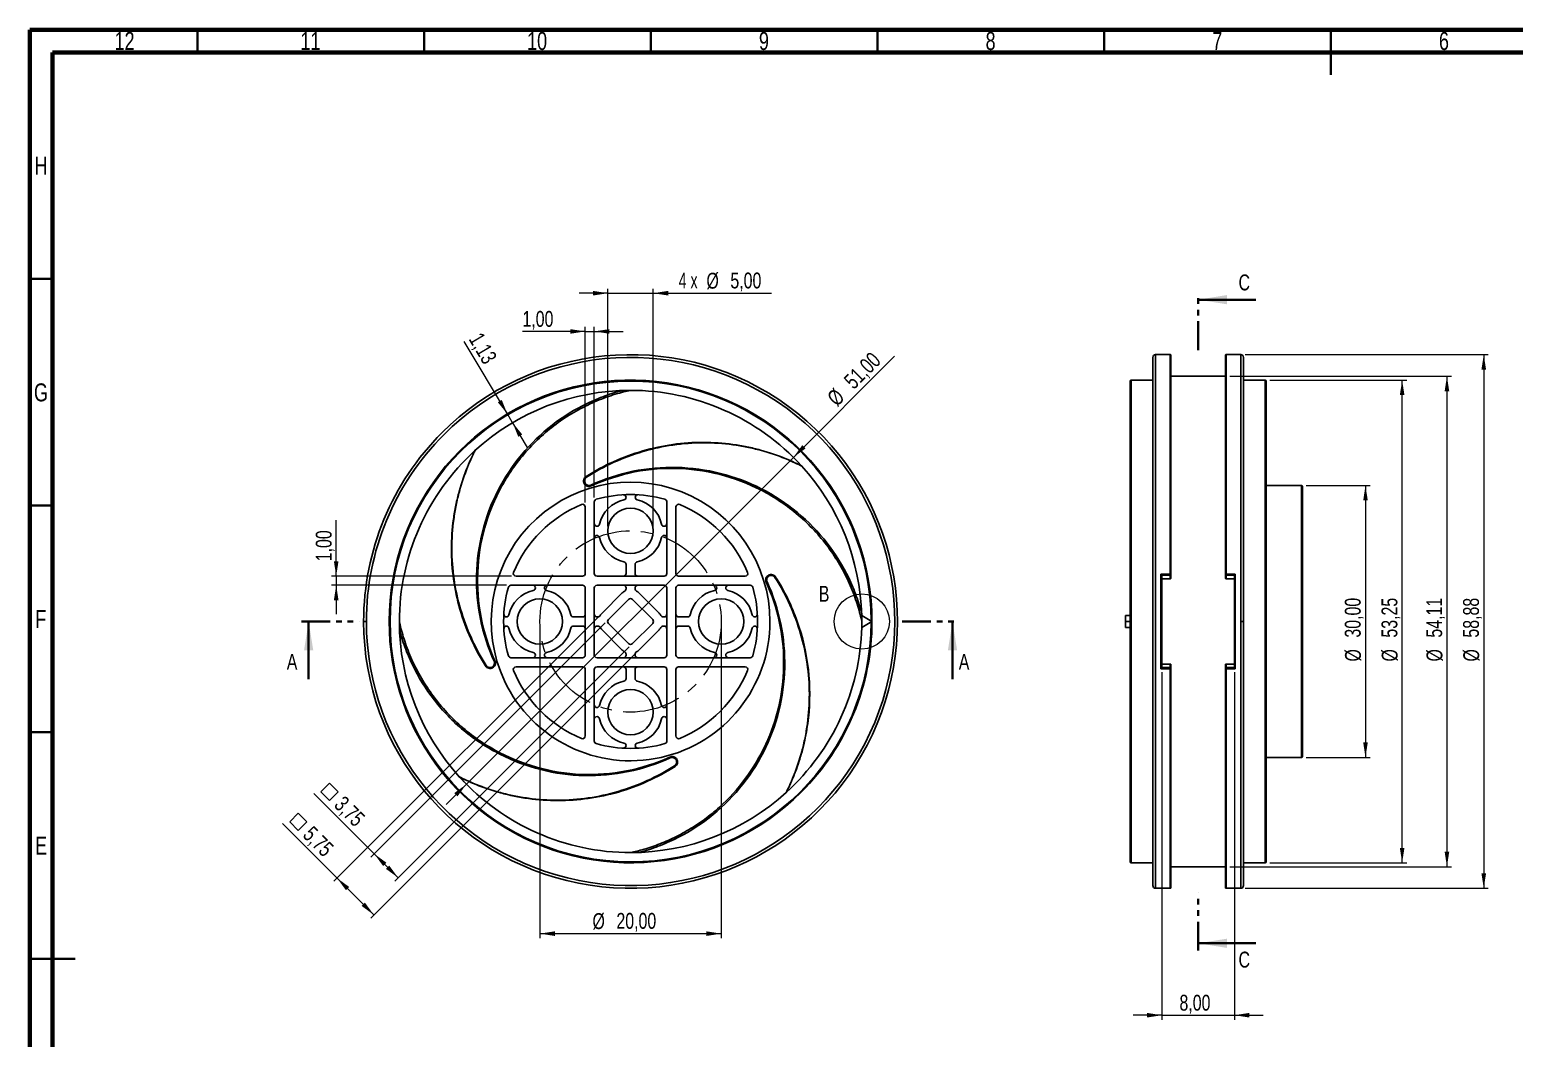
# Model space of a CAD drawing. Header units: millimetres. Extents: x 15 to 589, y 5 to 415.
# Drawn here: x 15 to 342.5, y 192.4 to 415 of the extents above; entities that cross this region are included whole.
import ezdxf

# ---------------------------------------------------------------- set-up
doc = ezdxf.new("R2010")
doc.units = ezdxf.units.MM
doc.linetypes.add('CENTERX2', pattern=[20.32, 12.7, -2.54, 2.54, -2.54])
doc.linetypes.add('PHANTOM', pattern=[12.7, 6.35, -1.27, 1.27, -1.27, 1.27, -1.27])
doc.styles.add('SLDTEXTSTYLE0', font='TXT', dxfattribs={"width": 0.75})
doc.styles.add('SLDTEXTSTYLE5', font='TXT', dxfattribs={"width": 0.666667})
doc.dimstyles.new('SLDDIMSTYLE0', dxfattribs={"dimtxt": 3.5, "dimasz": 3.302, "dimexe": 0, "dimexo": 0.0625, "dimgap": 0.875, "dimtad": 1, "dimlfac": 0.5, "dimrnd": 1e-09, "dimzin": 12, "dimdsep": 46, "dimtxsty": 'SLDTEXTSTYLE0', "dimsah": 1, "dimcen": 0.09, "dimadec": 0, "dimazin": 3, "dimtfac": 1, "dimtofl": 0, "dimtmove": 0, "dimatfit": 3, "dimfxl": 0, "dimfrac": 2, "dimtolj": 1, "dimtzin": 12, "dimarcsym": 0})
doc.dimstyles.new('SLDDIMSTYLE1', dxfattribs={"dimtxt": 3.5, "dimasz": 3.302, "dimexe": 0, "dimexo": 0.0625, "dimgap": 0.875, "dimtad": 1, "dimlfac": 0.5, "dimrnd": 1e-09, "dimzin": 12, "dimdsep": 46, "dimtxsty": 'SLDTEXTSTYLE0', "dimsah": 1, "dimcen": 0.09, "dimadec": 0, "dimazin": 3, "dimtfac": 1, "dimtmove": 0, "dimatfit": 0, "dimfxl": 0, "dimfrac": 2, "dimtolj": 1, "dimtzin": 12, "dimarcsym": 0})

# ---------------------------------------------------------------- blocks, each defined once
blk = doc.blocks.new('_D')
at = {"color": 7, "linetype": 'Continuous', "lineweight": 0}
for p, q in [((127.55, 283.41), (127.55, 214.53)), ((167.55, 283.41), (167.55, 214.53)), ((127.55, 215.53), (167.55, 215.53))]:
    blk.add_line(p, q, dxfattribs=at)
at = {"color": 7, "linetype": 'Continuous', "lineweight": 18}
for points in [[(127.55, 215.53), (130.85, 215.02), (130.85, 216.04)], [(167.55, 215.53), (164.24, 216.04), (164.24, 215.02)]]:
    blk.add_solid(points, dxfattribs=at)
at = {"color": 7, "linetype": 'Continuous', "lineweight": 18, "char_height": 3.5, "attachment_point": 1, "style": 'SLDTEXTSTYLE0'}
for s, insert in [('%%c', (139.14, 220.04)), ('20,00', (144.42, 220.1))]:
    blk.add_mtext(s, dxfattribs=dict(at, insert=insert))
blk = doc.blocks.new('_D_1')
at = {"color": 7, "linetype": 'Continuous', "lineweight": 0}
for p, q in [((142.55, 305.41), (142.55, 357.85)), ((152.55, 305.41), (152.55, 357.85)), ((142.55, 356.85), (136.2, 356.85)), ((142.55, 356.85), (152.55, 356.85)), ((152.55, 356.85), (178.61, 356.85))]:
    blk.add_line(p, q, dxfattribs=at)
at = {"color": 7, "linetype": 'Continuous', "lineweight": 18}
for points in [[(142.55, 356.85), (139.24, 357.36), (139.24, 356.34)], [(152.55, 356.85), (155.85, 356.34), (155.85, 357.36)]]:
    blk.add_solid(points, dxfattribs=at)
at = {"color": 7, "linetype": 'Continuous', "lineweight": 18, "char_height": 3.5, "attachment_point": 1}
for s, insert, style in [('4 x', (158.16, 361.41), 'SLDTEXTSTYLE5'), ('%%c', (164.28, 361.36), 'SLDTEXTSTYLE0'), ('5,00', (169.56, 361.41), 'SLDTEXTSTYLE0')]:
    blk.add_mtext(s, dxfattribs=dict(at, insert=insert, style=style))
blk = doc.blocks.new('SW_SYMBOL_MOD_BOX')
at = {"color": 0, "linetype": 'Continuous', "lineweight": 18}
for p, q in [((200, 200), (200, 800)), ((200, 800), (800, 800)), ((800, 800), (800, 200)), ((200, 200), (800, 200))]:
    blk.add_line(p, q, dxfattribs=at)
blk = doc.blocks.new('_D_2')
at = {"color": 7, "linetype": 'Continuous', "lineweight": 0}
for p, q in [((141.96, 284.13), (90.28, 232.44)), ((147.26, 278.83), (95.58, 227.14)), ((90.98, 233.15), (77.64, 246.49)), ((90.98, 233.15), (96.29, 227.85))]:
    blk.add_line(p, q, dxfattribs=at)
at = {"color": 7, "linetype": 'Continuous', "lineweight": 18}
for points in [[(90.98, 233.15), (92.96, 230.46), (93.68, 231.18)], [(96.29, 227.85), (94.31, 230.54), (93.59, 229.82)]]:
    blk.add_solid(points, dxfattribs=at)
at = {"color": 7, "linetype": 'Continuous', "lineweight": 18, "xscale": 0.004470703125, "yscale": 0.004470703125, "zscale": 0.004470703125, "rotation": 315.0000000000007}
blk.add_blockref('SW_SYMBOL_MOD_BOX', (77.99, 246.83), dxfattribs=at)
at = {"color": 7, "linetype": 'Continuous', "lineweight": 18, "insert": (84.41, 246.18), "char_height": 3.5, "attachment_point": 1, "rotation": 315, "style": 'SLDTEXTSTYLE0'}
blk.add_mtext('3,75', dxfattribs=at)
blk = doc.blocks.new('_D_3')
at = {"color": 7, "linetype": 'Continuous', "lineweight": 0}
for p, q in [((140.55, 285.54), (82.09, 227.09)), ((148.68, 277.41), (90.22, 218.95)), ((82.8, 227.79), (70.74, 239.85)), ((82.8, 227.79), (90.93, 219.66))]:
    blk.add_line(p, q, dxfattribs=at)
at = {"color": 7, "linetype": 'Continuous', "lineweight": 18}
for points in [[(82.8, 227.79), (84.77, 225.1), (85.49, 225.82)], [(90.93, 219.66), (88.95, 222.36), (88.23, 221.64)]]:
    blk.add_solid(points, dxfattribs=at)
at = {"color": 7, "linetype": 'Continuous', "lineweight": 18, "xscale": 0.004470703125, "yscale": 0.004470703125, "zscale": 0.004470703125, "rotation": 315.0000000000008}
blk.add_blockref('SW_SYMBOL_MOD_BOX', (71.09, 240.19), dxfattribs=at)
at = {"color": 7, "linetype": 'Continuous', "lineweight": 18, "insert": (77.51, 239.54), "char_height": 3.5, "attachment_point": 1, "rotation": 315, "style": 'SLDTEXTSTYLE0'}
blk.add_mtext('5,75', dxfattribs=at)
blk = doc.blocks.new('_D_4')
at = {"color": 7, "linetype": 'Continuous', "lineweight": 0}
for p, q in [((120.37, 330.21), (110.87, 346.23)), ((121.52, 328.27), (120.37, 330.21)), ((121.52, 328.27), (124.76, 322.81))]:
    blk.add_line(p, q, dxfattribs=at)
at = {"color": 7, "linetype": 'Continuous', "lineweight": 18}
for points in [[(120.37, 330.21), (119.12, 333.31), (118.25, 332.79)], [(121.52, 328.27), (122.77, 325.17), (123.64, 325.69)]]:
    blk.add_solid(points, dxfattribs=at)
at = {"color": 7, "linetype": 'Continuous', "lineweight": 18, "insert": (114.75, 348.53), "char_height": 3.5, "attachment_point": 1, "rotation": 300.6836, "style": 'SLDTEXTSTYLE0'}
blk.add_mtext('1,13', dxfattribs=at)
blk = doc.blocks.new('_D_5')
at = {"color": 7, "linetype": 'Continuous', "lineweight": 0}
for p, q in [((137.55, 348.42), (123.69, 348.42)), ((137.55, 310.68), (137.55, 349.42)), ((137.55, 348.42), (139.55, 348.42)), ((139.55, 311.79), (139.55, 349.42)), ((139.55, 348.42), (145.9, 348.42))]:
    blk.add_line(p, q, dxfattribs=at)
at = {"color": 7, "linetype": 'Continuous', "lineweight": 18}
for points in [[(137.55, 348.42), (134.24, 348.92), (134.24, 347.91)], [(139.55, 348.42), (142.85, 347.91), (142.85, 348.92)]]:
    blk.add_solid(points, dxfattribs=at)
at = {"color": 7, "linetype": 'Continuous', "lineweight": 18, "insert": (123.69, 352.93), "char_height": 3.5, "attachment_point": 1, "style": 'SLDTEXTSTYLE0'}
blk.add_mtext('1,00', dxfattribs=at)
blk = doc.blocks.new('_D_6')
at = {"color": 7, "linetype": 'Continuous', "lineweight": 0}
for p, q in [((82.61, 294.41), (82.61, 306.75)), ((121.28, 294.41), (81.61, 294.41)), ((120.16, 292.41), (81.61, 292.41)), ((82.61, 294.41), (82.61, 292.41)), ((82.61, 292.41), (82.61, 286.06))]:
    blk.add_line(p, q, dxfattribs=at)
at = {"color": 7, "linetype": 'Continuous', "lineweight": 18}
for points in [[(82.61, 294.41), (83.12, 297.71), (82.1, 297.71)], [(82.61, 292.41), (82.1, 289.11), (83.12, 289.11)]]:
    blk.add_solid(points, dxfattribs=at)
at = {"color": 7, "linetype": 'Continuous', "lineweight": 18, "insert": (78.1, 297.7), "char_height": 3.5, "attachment_point": 1, "rotation": 90, "style": 'SLDTEXTSTYLE0'}
blk.add_mtext('1,00', dxfattribs=at)
blk = doc.blocks.new('_D_7')
at = {"color": 7, "linetype": 'Continuous', "lineweight": 0}
for p, q in [((183.45, 320.63), (205.76, 342.93)), ((182.9, 321.18), (182.75, 321.33)), ((111.33, 248.5), (183.45, 320.63)), ((110.78, 249.06), (110.62, 249.21)), ((111.33, 248.5), (106.84, 244.01))]:
    blk.add_line(p, q, dxfattribs=at)
at = {"color": 7, "linetype": 'Continuous', "lineweight": 18}
for points in [[(183.45, 320.63), (186.15, 322.6), (185.43, 323.32)], [(111.33, 248.5), (108.64, 246.53), (109.35, 245.81)]]:
    blk.add_solid(points, dxfattribs=at)
at = {"color": 7, "linetype": 'Continuous', "lineweight": 18, "char_height": 3.5, "attachment_point": 1, "rotation": 45, "style": 'SLDTEXTSTYLE0'}
for s, insert in [('51,00', (194.31, 337.93)), ('%%c', (190.61, 334.16))]:
    blk.add_mtext(s, dxfattribs=dict(at, insert=insert))
blk = doc.blocks.new('_D_17')
at = {"color": 7, "linetype": 'Continuous', "lineweight": 0}
for p, q in [((296.54, 314.41), (310.65, 314.41)), ((309.65, 314.41), (309.65, 254.41)), ((296.54, 254.41), (310.65, 254.41))]:
    blk.add_line(p, q, dxfattribs=at)
at = {"color": 7, "linetype": 'Continuous', "lineweight": 18}
for points in [[(309.65, 314.41), (309.15, 311.11), (310.16, 311.11)], [(309.65, 254.41), (310.16, 257.71), (309.15, 257.71)]]:
    blk.add_solid(points, dxfattribs=at)
at = {"color": 7, "linetype": 'Continuous', "lineweight": 18, "char_height": 3.5, "attachment_point": 1, "rotation": 90, "style": 'SLDTEXTSTYLE0'}
for s, insert in [('30,00', (305.09, 280.85)), ('%%c', (305.14, 275.58))]:
    blk.add_mtext(s, dxfattribs=dict(at, insert=insert))
blk = doc.blocks.new('_D_18')
at = {"color": 7, "linetype": 'Continuous', "lineweight": 0}
for p, q in [((288.54, 337.66), (318.74, 337.66)), ((317.74, 231.16), (317.74, 337.66)), ((288.54, 231.16), (318.74, 231.16))]:
    blk.add_line(p, q, dxfattribs=at)
at = {"color": 7, "linetype": 'Continuous', "lineweight": 18}
for points in [[(317.74, 337.66), (317.23, 334.36), (318.25, 334.36)], [(317.74, 231.16), (318.25, 234.46), (317.23, 234.46)]]:
    blk.add_solid(points, dxfattribs=at)
at = {"color": 7, "linetype": 'Continuous', "lineweight": 18, "char_height": 3.5, "attachment_point": 1, "rotation": 90, "style": 'SLDTEXTSTYLE0'}
for s, insert in [('53,25', (313.18, 280.85)), ('%%c', (313.23, 275.58))]:
    blk.add_mtext(s, dxfattribs=dict(at, insert=insert))
blk = doc.blocks.new('_D_19')
at = {"color": 7, "linetype": 'Continuous', "lineweight": 0}
for p, q in [((283.14, 343.29), (336.74, 343.29)), ((335.74, 343.29), (335.74, 225.53)), ((283.14, 225.53), (336.74, 225.53))]:
    blk.add_line(p, q, dxfattribs=at)
at = {"color": 7, "linetype": 'Continuous', "lineweight": 18}
for points in [[(335.74, 343.29), (335.23, 339.99), (336.25, 339.99)], [(335.74, 225.53), (336.25, 228.83), (335.23, 228.83)]]:
    blk.add_solid(points, dxfattribs=at)
at = {"color": 7, "linetype": 'Continuous', "lineweight": 18, "char_height": 3.5, "attachment_point": 1, "rotation": 90, "style": 'SLDTEXTSTYLE0'}
for s, insert in [('58,88', (331.18, 280.85)), ('%%c', (331.23, 275.58))]:
    blk.add_mtext(s, dxfattribs=dict(at, insert=insert))
blk = doc.blocks.new('_D_20')
at = {"color": 7, "linetype": 'Continuous', "lineweight": 0}
for p, q in [((279.74, 338.52), (328.62, 338.52)), ((327.62, 338.52), (327.62, 230.3)), ((279.74, 230.3), (328.62, 230.3))]:
    blk.add_line(p, q, dxfattribs=at)
at = {"color": 7, "linetype": 'Continuous', "lineweight": 18}
for points in [[(327.62, 338.52), (327.11, 335.22), (328.13, 335.22)], [(327.62, 230.3), (328.13, 233.6), (327.11, 233.6)]]:
    blk.add_solid(points, dxfattribs=at)
at = {"color": 7, "linetype": 'Continuous', "lineweight": 18, "char_height": 3.5, "attachment_point": 1, "rotation": 90, "style": 'SLDTEXTSTYLE0'}
for s, insert in [('54,11', (323.06, 280.85)), ('%%c', (323.11, 275.58))]:
    blk.add_mtext(s, dxfattribs=dict(at, insert=insert))
blk = doc.blocks.new('_D_21')
at = {"color": 7, "linetype": 'Continuous', "lineweight": 0}
for p, q in [((264.74, 273.22), (264.74, 196.53)), ((280.74, 273.22), (280.74, 196.53)), ((264.74, 197.53), (258.39, 197.53)), ((264.74, 197.53), (280.74, 197.53)), ((280.74, 197.53), (287.09, 197.53))]:
    blk.add_line(p, q, dxfattribs=at)
at = {"color": 7, "linetype": 'Continuous', "lineweight": 18}
for points in [[(264.74, 197.53), (261.44, 198.04), (261.44, 197.02)], [(280.74, 197.53), (284.04, 197.02), (284.04, 198.04)]]:
    blk.add_solid(points, dxfattribs=at)
at = {"color": 7, "linetype": 'Continuous', "lineweight": 18, "insert": (268.62, 202.04), "char_height": 3.5, "attachment_point": 1, "style": 'SLDTEXTSTYLE0'}
blk.add_mtext('8,00', dxfattribs=at)

msp = doc.modelspace()

# ---------------------------------------------------------------- linework, layer by layer
at = {"color": 7, "linetype": 'Continuous', "lineweight": 70}
for p, q in [((15, 5), (15, 415)), ((15, 415), (589, 415)), ((20, 10), (20, 410)), ((20, 410), (584, 410))]:
    msp.add_line(p, q, dxfattribs=at)
at = {"color": 7, "linetype": 'Continuous', "lineweight": 35}
for p, q in [((52, 410), (52, 415)), ((102, 410), (102, 415)), ((152, 410), (152, 415)), ((202, 410), (202, 415)), ((252, 410), (252, 415)), ((302, 415), (302, 405)), ((302, 410), (302, 415)), ((20, 360), (15, 360)), ((285.44055, 355.42297), (272.74055, 355.42297)), ((20, 310), (15, 310)), ((76.53441, 271.71177), (76.53441, 284.41177)), ((218.55681, 271.71177), (218.55681, 284.41177)), ((20, 260), (15, 260)), ((285.44055, 213.40057), (272.74055, 213.40057)), ((15, 210), (25, 210)), ((20, 210), (15, 210))]:
    msp.add_line(p, q, dxfattribs=at)
at = {"color": 7, "linetype": 'PHANTOM', "lineweight": 35}
for p, q in [((272.74055, 344.31047), (272.74055, 357.01047)), ((74.94691, 284.41177), (87.65326, 284.41177)), ((207.44431, 284.41177), (220.14431, 284.41177)), ((272.74055, 211.81307), (272.74055, 224.51942))]:
    msp.add_line(p, q, dxfattribs=at)
at = {"color": 7, "linetype": 'Continuous', "lineweight": 25}
for p, q in [((262.74055, 342.69177), (262.74055, 226.13177)), ((266.54055, 343.29177), (263.34055, 343.29177)), ((266.74055, 294.79835), (266.74055, 343.09177)), ((278.74055, 343.09177), (278.74055, 294.79835)), ((282.14055, 343.29177), (278.94055, 343.29177)), ((282.74055, 284.41177), (282.74055, 342.69177)), ((257.74055, 284.52731), (257.74055, 337.46177)), ((262.74055, 337.66177), (257.94055, 337.66177)), ((278.74055, 338.52177), (266.74055, 338.52177)), ((287.54055, 337.66177), (282.74055, 337.66177)), ((287.74055, 337.46177), (287.74055, 284.41177)), ((287.54055, 284.41177), (287.54055, 322.0652)), ((295.54055, 314.41177), (287.74055, 314.41177)), ((295.74055, 314.21177), (295.74055, 284.41177)), ((137.54561, 309.67835), (137.54561, 295.01177)), ((139.54561, 295.01177), (139.54561, 310.79358)), ((155.54561, 310.79358), (155.54561, 295.01177)), ((157.54561, 295.01177), (157.54561, 309.67835)), ((146.54561, 295.01177), (146.54561, 296.9821)), ((148.54561, 296.9821), (148.54561, 295.01177)), ((264.54055, 294.83375), (266.54055, 294.83375)), ((264.54055, 273.98979), (264.54055, 294.83375)), ((266.54055, 294.83375), (266.54055, 294.60138)), ((266.74055, 294.00477), (266.74055, 294.79835)), ((278.74055, 294.79835), (278.74055, 294.00477)), ((278.94055, 294.83375), (280.94055, 294.83375)), ((278.94055, 294.60138), (278.94055, 294.83375)), ((280.94055, 294.83375), (280.94055, 273.98979)), ((121.16379, 292.41177), (136.94561, 292.41177)), ((136.94561, 294.41177), (122.27903, 294.41177)), ((137.54561, 291.81177), (137.54561, 277.01177)), ((139.54561, 277.01177), (139.54561, 291.81177)), ((154.94561, 294.41177), (140.14561, 294.41177)), ((140.14561, 292.41177), (154.94561, 292.41177)), ((146.54561, 291.63782), (146.54561, 291.81177)), ((148.54561, 291.81177), (148.54561, 291.63782)), ((155.54561, 291.81177), (155.54561, 277.01177)), ((157.54561, 277.01177), (157.54561, 291.81177)), ((172.81218, 294.41177), (158.14561, 294.41177)), ((158.14561, 292.41177), (173.92742, 292.41177)), ((264.74055, 294.60144), (264.74055, 274.22209)), ((266.54055, 294.60138), (264.74055, 294.60138)), ((266.54055, 293.80787), (264.74055, 293.80787)), ((266.54055, 294.60138), (266.54055, 293.80787)), ((280.74055, 294.60138), (278.94055, 294.60138)), ((278.94055, 293.80787), (278.94055, 294.60138)), ((280.74055, 293.80787), (278.94055, 293.80787)), ((280.74055, 274.22209), (280.74055, 294.60144)), ((141.25235, 286.25024), (145.70713, 290.70502)), ((147.12134, 289.2908), (142.66657, 284.83603)), ((152.42464, 284.83603), (147.96987, 289.2908)), ((149.38408, 290.70502), (153.83886, 286.25024)), ((134.97528, 285.41177), (136.94561, 285.41177)), ((140.14561, 285.41177), (140.31955, 285.41177)), ((154.77166, 285.41177), (154.94561, 285.41177)), ((158.14561, 285.41177), (160.11593, 285.41177)), ((200.79561, 284.41177), (198.52881, 285.7205)), ((256.74055, 284.41177), (256.74055, 285.7205)), ((256.74055, 285.7205), (257.74055, 285.7205)), ((89.26561, 284.41177), (88.66561, 284.41177)), ((136.94561, 283.41177), (134.97528, 283.41177)), ((140.31955, 283.41177), (140.14561, 283.41177)), ((145.70713, 278.11852), (141.25235, 282.57329)), ((142.66657, 283.9875), (147.12134, 279.53273)), ((147.96987, 279.53273), (152.42464, 283.9875)), ((153.83886, 282.57329), (149.38408, 278.11852)), ((154.94561, 283.41177), (154.77166, 283.41177)), ((160.11593, 283.41177), (158.14561, 283.41177)), ((198.52881, 283.10303), (200.79561, 284.41177)), ((256.74055, 284.41177), (257.94055, 284.41177)), ((256.74055, 283.10303), (256.74055, 284.41177)), ((256.74055, 283.10303), (257.74055, 283.10303)), ((257.74055, 231.36177), (257.74055, 284.29622)), ((257.94055, 284.41177), (257.94055, 246.75833)), ((282.74055, 284.41177), (282.14055, 284.41177)), ((282.74055, 226.13177), (282.74055, 284.41177)), ((287.74055, 284.41177), (287.54055, 284.41177)), ((287.74055, 284.41177), (287.74055, 231.36177)), ((295.54055, 263.19856), (295.54055, 284.41177)), ((295.74055, 284.41177), (295.54055, 284.41177)), ((295.74055, 284.41177), (295.74055, 254.61177)), ((136.94561, 276.41177), (121.16379, 276.41177)), ((154.94561, 276.41177), (140.14561, 276.41177)), ((146.54561, 277.01177), (146.54561, 277.18571)), ((148.54561, 277.18571), (148.54561, 277.01177)), ((173.92742, 276.41177), (158.14561, 276.41177)), ((122.27903, 274.41177), (136.94561, 274.41177)), ((137.54561, 273.81177), (137.54561, 259.14519)), ((139.54561, 258.02996), (139.54561, 273.81177)), ((140.14561, 274.41177), (154.94561, 274.41177)), ((146.54561, 271.84144), (146.54561, 273.81177)), ((148.54561, 273.81177), (148.54561, 271.84144)), ((155.54561, 273.81177), (155.54561, 258.02996)), ((157.54561, 259.14519), (157.54561, 273.81177)), ((158.14561, 274.41177), (172.81218, 274.41177)), ((266.54055, 273.98979), (264.54055, 273.98979)), ((264.74055, 275.01566), (266.54055, 275.01566)), ((264.74055, 274.22215), (266.54055, 274.22215)), ((266.54055, 275.01566), (266.54055, 274.22215)), ((266.54055, 274.22215), (266.54055, 273.98979)), ((266.74055, 274.02519), (266.74055, 274.81877)), ((266.74055, 225.73177), (266.74055, 274.02519)), ((278.74055, 274.81877), (278.74055, 274.02519)), ((278.74055, 274.02519), (278.74055, 225.73177)), ((280.74055, 275.01566), (278.94055, 275.01566)), ((278.94055, 274.22215), (278.94055, 275.01566)), ((278.94055, 274.22215), (280.74055, 274.22215)), ((278.94055, 273.98979), (278.94055, 274.22215)), ((280.94055, 273.98979), (278.94055, 273.98979)), ((287.74055, 254.41177), (295.54055, 254.41177)), ((257.94055, 231.16177), (262.74055, 231.16177)), ((266.74055, 230.30177), (278.74055, 230.30177)), ((282.74055, 231.16177), (287.54055, 231.16177)), ((263.34055, 225.53177), (266.54055, 225.53177)), ((278.94055, 225.53177), (282.14055, 225.53177))]:
    msp.add_line(p, q, dxfattribs=at)
at = {"color": 8, "linetype": 'Continuous', "lineweight": 25}
for p, q in [((263.34055, 225.53177), (263.34055, 343.29177)), ((266.54055, 343.29177), (266.54055, 294.83375)), ((278.94055, 294.83375), (278.94055, 343.29177)), ((282.14055, 343.29177), (282.14055, 284.41177)), ((257.94055, 337.66177), (257.94055, 284.41177)), ((287.54055, 322.0652), (287.54055, 337.66177)), ((295.54055, 284.41177), (295.54055, 314.41177)), ((282.14055, 284.41177), (282.14055, 225.53177)), ((287.54055, 231.16177), (287.54055, 284.41177)), ((266.54055, 273.98979), (266.54055, 225.53177)), ((278.94055, 225.53177), (278.94055, 273.98979)), ((295.54055, 254.41177), (295.54055, 263.19856)), ((257.94055, 246.75833), (257.94055, 231.16177))]:
    msp.add_line(p, q, dxfattribs=at)
at = {"color": 7, "linetype": 'CENTERX2', "lineweight": 18}
msp.add_circle((147.54561, 284.41177), 20, dxfattribs=at)
at = {"color": 7, "linetype": 'Continuous', "lineweight": 18}
msp.add_circle((198.54561, 284.41177), 6.09399, dxfattribs=at)
at = {"color": 7, "linetype": 'Continuous', "lineweight": 25}
for centre, radius, start, end in [((147.54561, 284.41177), 58.88, 180, 135), ((147.54561, 284.41177), 58.28, 180, 135), ((263.34055, 342.69177), 0.6, 90, 180), ((266.54055, 343.09177), 0.2, 0, 90), ((278.94055, 343.09177), 0.2, 90, 180), ((282.14055, 342.69177), 0.6, 0, 90), ((147.54561, 284.41177), 53.25, 0, 315), ((147.54561, 284.41177), 53.05, 0.1247901, 359.8752099), ((257.94055, 337.46177), 0.2, 90, 180), ((287.54055, 337.46177), 0.2, 0, 90), ((147.54561, 284.41177), 51, 90.0797938, 132.3095931), ((147.54561, 284.41177), 51, 42.3095931, 90.0797938), ((147.54561, 284.41177), 58.88, 135, 180), ((147.54561, 284.41177), 58.28, 135, 180), ((147.54561, 284.41177), 51, 132.3095931, 180.080147), ((147.54561, 284.41177), 51, 1.4704549, 42.3095931), ((147.54561, 284.41177), 30.74167, 0, 205.2392042), ((295.54055, 314.21177), 0.2, 0, 90), ((140.14561, 310.79358), 0.6, 105.6686104, 180), ((147.54561, 284.41177), 28, 74.3313896, 105.6686104), ((147.54561, 304.41177), 7, 102.1144327, 167.8525245), ((145.94561, 311.76501), 0.6, 0, 93.3476433), ((145.95063, 311.84252), 0.6, 282.1144327, 352.577955), ((149.14561, 311.76501), 0.6, 86.6523567, 180), ((149.14058, 311.84252), 0.6, 187.422045, 257.8855673), ((147.54561, 304.41177), 7, 12.1474755, 77.8855673), ((154.94561, 310.79358), 0.6, 0, 74.3313896), ((147.54561, 284.41177), 28, 112.7593416, 157.2406584), ((136.94561, 309.67835), 0.6, 0, 112.7593416), ((147.54561, 304.41177), 5, 45, 225), ((147.54561, 304.41177), 5, 225, 45), ((158.14561, 309.67835), 0.6, 67.2406584, 180), ((147.54561, 284.41177), 28, 22.7593416, 67.2406584), ((140.14561, 306.01177), 0.6, 180, 270), ((140.11578, 306.01103), 0.6, 272.8497297, 347.8525245), ((154.97544, 306.01103), 0.6, 192.1474755, 267.1502703), ((154.94561, 306.01177), 0.6, 270, 0), ((140.14561, 302.81177), 0.6, 90, 180), ((140.11578, 302.81251), 0.6, 12.1474755, 87.1502703), ((147.54561, 304.41177), 7, 192.1474755, 257.8468025), ((147.54561, 304.41177), 7, 282.1531975, 347.8525245), ((154.97544, 302.81251), 0.6, 92.8497297, 167.8525245), ((154.94561, 302.81177), 0.6, 0, 90), ((122.27903, 295.01177), 0.6, 157.2406584, 270), ((136.94561, 295.01177), 0.6, 270, 0), ((140.14561, 295.01177), 0.6, 180, 270), ((145.94561, 295.01177), 0.6, 270, 0), ((145.94561, 296.9821), 0.6, 0, 77.8468025), ((149.14561, 296.9821), 0.6, 102.1531975, 180), ((149.14561, 295.01177), 0.6, 180, 270), ((154.94561, 295.01177), 0.6, 270, 0), ((158.14561, 295.01177), 0.6, 180, 270), ((172.81218, 295.01177), 0.6, 270, 22.7593416), ((266.58899, 294.5247), 0.31281, 61.0182337, 98.9067572), ((266.54206, 294.79988), 0.1985, 269.5646841, 359.5580886), ((278.89212, 294.52471), 0.31281, 81.0931397, 118.9819381), ((278.93905, 294.79988), 0.1985, 180.4417009, 270.4353263), ((147.54561, 284.41177), 28, 164.3313896, 195.6686104), ((121.16379, 291.81177), 0.6, 90, 164.3313896), ((125.94561, 291.81177), 0.6, 0, 90), ((125.94635, 291.8416), 0.6, 282.1474755, 357.1502703), ((129.14561, 291.81177), 0.6, 90, 180), ((129.14486, 291.8416), 0.6, 182.8497297, 257.8525245), ((136.94561, 291.81177), 0.6, 0, 90), ((140.14561, 291.81177), 0.6, 90, 180), ((145.94561, 291.81177), 0.6, 0, 90), ((145.94561, 291.63782), 0.6, 300, 0), ((149.14561, 291.81177), 0.6, 90, 180), ((149.14561, 291.63782), 0.6, 180, 240), ((154.94561, 291.81177), 0.6, 0, 90), ((158.14561, 291.81177), 0.6, 90, 180), ((165.94561, 291.81177), 0.6, 0, 90), ((165.94635, 291.8416), 0.6, 282.1474755, 357.1502703), ((169.14561, 291.81177), 0.6, 90, 180), ((169.14486, 291.8416), 0.6, 182.8497297, 257.8525245), ((173.92742, 291.81177), 0.6, 15.6686104, 90), ((147.54561, 284.41177), 28, 344.3313896, 15.6686104), ((127.54561, 284.41177), 7, 102.1474755, 167.8855673), ((127.54561, 284.41177), 5, 45, 225), ((127.54561, 284.41177), 7, 12.1531975, 77.8525245), ((147.54561, 288.86654), 2.6, 120, 135), ((147.54561, 288.86654), 0.6, 45, 135), ((147.54561, 288.86654), 2.6, 45, 60), ((167.54561, 284.41177), 7, 102.1474755, 167.8468025), ((167.54561, 284.41177), 5, 45, 225), ((167.54561, 284.41177), 7, 12.1144327, 77.8525245), ((120.19236, 286.01177), 0.6, 176.6523567, 270), ((120.11485, 286.00674), 0.6, 277.422045, 347.8855673), ((127.54561, 284.41177), 5, 225, 45), ((134.97528, 286.01177), 0.6, 192.1531975, 270), ((136.94561, 286.01177), 0.6, 270, 0), ((140.14561, 286.01177), 0.6, 180, 270), ((140.31955, 286.01177), 0.6, 270, 330), ((143.09083, 284.41177), 2.6, 135, 150), ((152.00038, 284.41177), 2.6, 30, 45), ((154.77166, 286.01177), 0.6, 210, 270), ((154.94561, 286.01177), 0.6, 270, 0), ((158.14561, 286.01177), 0.6, 180, 270), ((160.11593, 286.01177), 0.6, 270, 347.8468025), ((167.54561, 284.41177), 5, 225, 45), ((174.97636, 286.00674), 0.6, 192.1144327, 262.577955), ((174.89885, 286.01177), 0.6, 270, 3.3476433), ((147.54561, 284.41177), 51, 358.5295451, 1.4704549), ((147.54561, 284.41177), 51, 180.080147, 222.3095853), ((120.19236, 282.81177), 0.6, 90, 183.3476433), ((147.54561, 284.41177), 30.74167, 205.2392042, 0), ((120.11485, 282.81679), 0.6, 12.1144327, 82.577955), ((127.54561, 284.41177), 7, 192.1144327, 257.8525245), ((127.54561, 284.41177), 7, 282.1474755, 347.8468025), ((134.97528, 282.81177), 0.6, 90, 167.8468025), ((136.94561, 282.81177), 0.6, 0, 90), ((140.14561, 282.81177), 0.6, 90, 180), ((140.31955, 282.81177), 0.6, 30, 90), ((143.09083, 284.41177), 2.6, 210, 225), ((143.09083, 284.41177), 0.6, 135, 225), ((152.00038, 284.41177), 0.6, 315, 45), ((152.00038, 284.41177), 2.6, 315, 330), ((154.77166, 282.81177), 0.6, 90, 150), ((154.94561, 282.81177), 0.6, 0, 90), ((158.14561, 282.81177), 0.6, 90, 180), ((160.11593, 282.81177), 0.6, 12.1531975, 90), ((167.54561, 284.41177), 7, 192.1531975, 257.8525245), ((167.54561, 284.41177), 7, 282.1474755, 347.8855673), ((174.97636, 282.81679), 0.6, 97.422045, 167.8855673), ((174.89885, 282.81177), 0.6, 356.6523567, 90), ((147.54561, 284.41177), 51, 312.3095931, 358.5295451), ((147.54561, 284.41177), 53.25, 315, 0), ((147.54561, 279.95699), 0.6, 225, 315), ((121.16379, 277.01177), 0.6, 195.6686104, 270), ((125.94561, 277.01177), 0.6, 270, 0), ((125.94635, 276.98194), 0.6, 2.8497297, 77.8525245), ((129.14486, 276.98194), 0.6, 102.1474755, 177.1502703), ((129.14561, 277.01177), 0.6, 180, 270), ((136.94561, 277.01177), 0.6, 270, 0), ((140.14561, 277.01177), 0.6, 180, 270), ((147.54561, 279.95699), 2.6, 225, 240), ((145.94561, 277.01177), 0.6, 270, 0), ((145.94561, 277.18571), 0.6, 0, 60), ((149.14561, 277.18571), 0.6, 120, 180), ((149.14561, 277.01177), 0.6, 180, 270), ((147.54561, 279.95699), 2.6, 300, 315), ((154.94561, 277.01177), 0.6, 270, 0), ((158.14561, 277.01177), 0.6, 180, 270), ((165.94561, 277.01177), 0.6, 270, 0), ((165.94635, 276.98194), 0.6, 2.8497297, 77.8525245), ((169.14486, 276.98194), 0.6, 102.1474755, 177.1502703), ((169.14561, 277.01177), 0.6, 180, 270), ((173.92742, 277.01177), 0.6, 270, 344.3313896), ((122.27903, 273.81177), 0.6, 90, 202.7593416), ((147.54561, 284.41177), 28, 202.7593416, 247.2406584), ((136.94561, 273.81177), 0.6, 0, 90), ((140.14561, 273.81177), 0.6, 90, 180), ((145.94561, 273.81177), 0.6, 0, 90), ((145.94561, 271.84144), 0.6, 282.1531975, 0), ((149.14561, 273.81177), 0.6, 90, 180), ((149.14561, 271.84144), 0.6, 180, 257.8468025), ((154.94561, 273.81177), 0.6, 0, 90), ((158.14561, 273.81177), 0.6, 90, 180), ((147.54561, 284.41177), 28, 292.7593416, 337.2406584), ((172.81218, 273.81177), 0.6, 337.2406584, 90), ((266.54206, 274.02366), 0.1985, 0.4419114, 90.4353159), ((266.58899, 274.29883), 0.31281, 261.0932428, 298.9817663), ((278.93905, 274.02366), 0.1985, 89.5646737, 179.5582991), ((278.89212, 274.29883), 0.31281, 241.0180619, 278.9068603), ((147.54561, 264.41177), 7, 102.1531975, 167.8525245), ((147.54561, 264.41177), 5, 45, 225), ((147.54561, 264.41177), 7, 12.1474755, 77.8468025), ((140.14561, 266.01177), 0.6, 180, 270), ((140.11578, 266.01103), 0.6, 272.8497297, 347.8525245), ((147.54561, 264.41177), 5, 225, 45), ((154.97544, 266.01103), 0.6, 192.1474755, 267.1502703), ((154.94561, 266.01177), 0.6, 270, 0), ((140.14561, 262.81177), 0.6, 90, 180), ((140.11578, 262.81251), 0.6, 12.1474755, 87.1502703), ((147.54561, 264.41177), 7, 192.1474755, 257.8855673), ((147.54561, 264.41177), 7, 282.1144327, 347.8525245), ((154.97544, 262.81251), 0.6, 92.8497297, 167.8525245), ((154.94561, 262.81177), 0.6, 0, 90), ((136.94561, 259.14519), 0.6, 247.2406584, 0), ((158.14561, 259.14519), 0.6, 180, 292.7593416), ((140.14561, 258.02996), 0.6, 180, 254.3313896), ((147.54561, 284.41177), 28, 254.3313896, 285.6686104), ((145.94561, 257.05852), 0.6, 266.6523567, 0), ((145.95063, 256.98102), 0.6, 7.422045, 77.8855673), ((149.14058, 256.98102), 0.6, 102.1144327, 172.577955), ((149.14561, 257.05852), 0.6, 180, 273.3476433), ((154.94561, 258.02996), 0.6, 285.6686104, 0), ((295.54055, 254.61177), 0.2, 270, 0), ((147.54561, 284.41177), 51, 222.3095853, 270.0797938), ((147.54561, 284.41177), 51, 270.0797938, 312.3095931), ((257.94055, 231.36177), 0.2, 180, 270), ((287.54055, 231.36177), 0.2, 270, 0), ((263.34055, 226.13177), 0.6, 180, 270), ((282.14055, 226.13177), 0.6, 270, 0), ((266.54055, 225.73177), 0.2, 270, 0), ((278.94055, 225.73177), 0.2, 180, 270)]:
    msp.add_arc(centre, radius, start, end, dxfattribs=at)
msp.add_ellipse((257.94088, 284.52747), major_axis=(0.20033, 0.00025), ratio=0.577594422, start_param=3.140875438, end_param=4.7100524, dxfattribs=at)
for points, knots in [([(145.66723, 335.37701), (145.09645, 335.22584), (144.48542, 335.05118), (143.22673, 334.65794), (142.5809, 334.43945), (140.61798, 333.72096), (139.27535, 333.158), (135.29261, 331.2347), (132.67748, 329.63757), (125.35167, 323.95121), (121.17848, 318.95462), (116.7907, 310.39777), (115.64737, 307.3651), (114.06987, 301.0936), (113.62978, 297.85756), (113.47266, 291.36071), (113.75695, 288.10016), (115.06835, 281.72892), (116.08959, 278.61707), (117.44157, 275.65739)], [0, 0, 0, 0, 0.03125, 0.03125, 0.0625, 0.0625, 0.125, 0.125, 0.25, 0.25, 0.5, 0.5, 0.625, 0.625, 0.75, 0.75, 0.875, 0.875, 1, 1, 1, 1]), ([(117.62734, 275.7416), (116.23612, 278.79835), (115.201, 282.0171), (113.91756, 288.60178), (113.67477, 291.96863), (113.96221, 298.65811), (114.49152, 301.98057), (116.29065, 308.38674), (117.56873, 311.46642), (120.77974, 317.21962), (123.66987, 321.23445), (127.11569, 324.64536), (129.51783, 326.76802), (130.77263, 327.75282), (133.3601, 329.55992), (134.69181, 330.38288), (137.39441, 331.86311), (138.76771, 332.52066), (141.50517, 333.66425), (142.86567, 334.14973), (144.79347, 334.73757), (145.41453, 334.91006), (146.55986, 335.20409), (147.07925, 335.32496), (147.47458, 335.41172)], [0, 0, 0, 0, 0.125, 0.125, 0.25, 0.25, 0.375, 0.375, 0.5, 0.5, 0.625, 0.6875, 0.6875, 0.75, 0.75, 0.8125, 0.8125, 0.875, 0.875, 0.9375, 0.9375, 0.96875, 0.96875, 1, 1, 1, 1]), ([(113.21565, 322.12721), (113.05225, 321.80498), (112.79437, 321.2868), (112.20829, 320.02702), (111.88317, 319.28993), (110.90635, 316.88779), (110.26789, 315.05256), (109.46254, 312.12337), (109.21958, 311.11746), (108.7986, 309.06612), (108.26126, 305.92639), (108.02697, 302.64172), (108.02062, 298.21014), (108.17296, 295.9695), (108.80662, 291.50664), (110.24064, 284.8354), (113.07656, 278.47995), (115.54699, 274.60257)], [0, 0, 0, 0, 0.0625, 0.0625, 0.125, 0.125, 0.25, 0.25, 0.3125, 0.3125, 0.375, 0.5, 0.5, 0.625, 0.625, 0.75, 1, 1, 1, 1]), ([(115.68986, 274.7026), (113.22184, 278.55651), (110.37853, 284.87943), (108.92694, 291.52602), (108.28001, 295.97463), (108.12024, 298.20928), (108.11121, 302.63143), (108.3335, 305.91089), (108.85877, 309.04811), (109.27178, 311.09837), (109.51073, 312.104), (110.30498, 315.03395), (110.93657, 316.87104), (111.90706, 319.28156), (112.23085, 320.02251), (112.8174, 321.29403), (113.07753, 321.82074), (113.24564, 322.15448)], [0, 0, 0, 0, 0.25, 0.375, 0.375, 0.5, 0.5, 0.625, 0.6875, 0.6875, 0.75, 0.75, 0.875, 0.875, 0.9375, 0.9375, 1, 1, 1, 1]), ([(185.26104, 318.74172), (184.93884, 318.90511), (184.42053, 319.16303), (183.16073, 319.74911), (182.42381, 320.07418), (180.02206, 321.05088), (178.18668, 321.68938), (175.25721, 322.49482), (174.25121, 322.7378), (172.19976, 323.15882), (169.05994, 323.69617), (165.77536, 323.93041), (161.34393, 323.9367), (159.10336, 323.78435), (154.6406, 323.1507), (147.96944, 321.71674), (141.61389, 318.88088), (137.73641, 316.41038)], [0, 0, 0, 0, 0.0625, 0.0625, 0.125, 0.125, 0.25, 0.25, 0.3125, 0.3125, 0.375, 0.5, 0.5, 0.625, 0.625, 0.75, 1, 1, 1, 1]), ([(137.83643, 316.26751), (141.69046, 318.7356), (148.01346, 321.57885), (154.65998, 323.03037), (159.1085, 323.6773), (161.34306, 323.83708), (165.76507, 323.84616), (169.04443, 323.62392), (172.18174, 323.09864), (174.23211, 322.68561), (175.23783, 322.44663), (178.16807, 321.6523), (180.0053, 321.02066), (182.41544, 320.05029), (183.15623, 319.72655), (184.42775, 319.14001), (184.95459, 318.87983), (185.28832, 318.71173)], [0, 0, 0, 0, 0.25, 0.375, 0.375, 0.5, 0.5, 0.625, 0.6875, 0.6875, 0.75, 0.75, 0.875, 0.875, 0.9375, 0.9375, 1, 1, 1, 1]), ([(198.51089, 286.29008), (198.35968, 286.86097), (198.18488, 287.47233), (197.79158, 288.73121), (197.5732, 289.37682), (196.85524, 291.33863), (196.29284, 292.68005), (194.3698, 296.66203), (192.77154, 299.27933), (187.08301, 306.6091), (182.08719, 310.78043), (173.53125, 315.16635), (170.49878, 316.30937), (164.22735, 317.88699), (160.99122, 318.32741), (154.49421, 318.48508), (151.23359, 318.20097), (144.86243, 316.88928), (141.7507, 315.86769), (138.79123, 314.5158)], [0, 0, 0, 0, 0.03125, 0.03125, 0.0625, 0.0625, 0.125, 0.125, 0.25, 0.25, 0.5, 0.5, 0.625, 0.625, 0.75, 0.75, 0.875, 0.875, 1, 1, 1, 1]), ([(138.87544, 314.33004), (141.93197, 315.72115), (145.15058, 316.75666), (151.73519, 318.04036), (155.10212, 318.28292), (161.79174, 317.99491), (165.11428, 317.46528), (171.5203, 315.66617), (174.59971, 314.38859), (180.35228, 311.17894), (184.36662, 308.28994), (187.77782, 304.84377), (189.90091, 302.4409), (190.8861, 301.18539), (192.69405, 298.59637), (193.51744, 297.26386), (194.99807, 294.56062), (195.65552, 293.1876), (196.7983, 290.45196), (197.28327, 289.09254), (197.87129, 287.16429), (198.04392, 286.54291), (198.33798, 285.39745), (198.45879, 284.87818), (198.54556, 284.48279)], [0, 0, 0, 0, 0.125, 0.125, 0.25, 0.25, 0.375, 0.375, 0.5, 0.5, 0.625, 0.6875, 0.6875, 0.75, 0.75, 0.8125, 0.8125, 0.875, 0.875, 0.9375, 0.9375, 0.96875, 0.96875, 1, 1, 1, 1]), ([(137.73641, 316.41038), (137.48344, 316.24921), (137.29574, 315.99124), (137.14488, 315.4163), (137.18323, 315.10167), (137.46732, 314.57979), (137.7123, 314.37565), (138.28109, 314.18797), (138.60196, 314.20556), (138.87544, 314.33004)], [0, 0, 0, 0, 0.25, 0.25, 0.5, 0.5, 0.75, 0.75, 1, 1, 1, 1]), ([(138.79123, 314.5158), (138.56339, 314.41172), (138.2958, 314.39766), (137.82086, 314.55677), (137.61597, 314.72898), (137.37768, 315.1684), (137.34492, 315.433), (137.46953, 315.91604), (137.62564, 316.13252), (137.83643, 316.26751)], [0, 0, 0, 0, 0.25, 0.25, 0.5, 0.5, 0.75, 0.75, 1, 1, 1, 1]), ([(137.83643, 316.26751), (137.83497, 316.26657), (137.82363, 316.28107), (137.78747, 316.33267), (137.7623, 316.37037), (137.73641, 316.41038)], [0, 0, 0, 0, 0.5, 0.5, 1, 1, 1, 1]), ([(138.79123, 314.5158), (138.79108, 314.51573), (138.80016, 314.4955), (138.83139, 314.4266), (138.85341, 314.37825), (138.87544, 314.33004)], [0, 0, 0, 0, 0.5, 0.5, 1, 1, 1, 1]), ([(179.54422, 294.22096), (179.38304, 294.47393), (179.125, 294.66179), (178.54989, 294.81206), (178.23529, 294.77411), (177.71346, 294.48986), (177.50895, 294.2451), (177.32192, 293.67613), (177.3394, 293.35542), (177.46387, 293.08193)], [0, 0, 0, 0, 0.25, 0.25, 0.5, 0.5, 0.75, 0.75, 1, 1, 1, 1]), ([(264.74055, 294.60144), (264.74055, 294.61254), (264.70903, 294.65341), (264.63165, 294.7413), (264.58576, 294.78918), (264.54055, 294.83375)], [0, 0, 0, 0, 0.5, 0.5, 1, 1, 1, 1]), ([(280.94055, 294.83375), (280.89535, 294.78918), (280.84946, 294.7413), (280.77208, 294.65341), (280.74055, 294.61254), (280.74055, 294.60144)], [0, 0, 0, 0, 0.5, 0.5, 1, 1, 1, 1]), ([(149.42391, 233.44648), (149.9948, 233.59769), (150.60617, 233.77249), (151.86504, 234.16579), (152.51066, 234.38417), (154.47246, 235.10214), (155.81388, 235.66453), (159.79587, 237.58757), (162.41317, 239.18584), (169.74294, 244.87437), (173.91427, 249.87018), (178.30019, 258.42613), (179.44321, 261.4586), (181.02083, 267.73003), (181.46125, 270.96615), (181.61892, 277.46316), (181.33481, 280.72378), (180.02312, 287.09495), (179.00153, 290.20667), (177.64964, 293.16615)], [0, 0, 0, 0, 0.03125, 0.03125, 0.0625, 0.0625, 0.125, 0.125, 0.25, 0.25, 0.5, 0.5, 0.625, 0.625, 0.75, 0.75, 0.875, 0.875, 1, 1, 1, 1]), ([(177.64964, 293.16615), (177.64957, 293.16629), (177.62934, 293.15722), (177.56044, 293.12598), (177.51209, 293.10396), (177.46387, 293.08193)], [0, 0, 0, 0, 0.5, 0.5, 1, 1, 1, 1]), ([(177.64964, 293.16615), (177.54556, 293.39398), (177.53159, 293.66145), (177.69016, 294.13654), (177.86268, 294.34124), (178.30205, 294.57967), (178.56663, 294.61209), (179.04981, 294.48798), (179.26636, 294.33173), (179.40135, 294.12094)], [0, 0, 0, 0, 0.25, 0.25, 0.5, 0.5, 0.75, 0.75, 1, 1, 1, 1]), ([(179.40135, 294.12094), (179.40041, 294.1224), (179.41491, 294.13374), (179.4665, 294.1699), (179.50421, 294.19507), (179.54422, 294.22096)], [0, 0, 0, 0, 0.5, 0.5, 1, 1, 1, 1]), ([(179.40135, 294.12094), (181.86943, 290.26692), (184.71269, 283.94393), (186.16422, 277.29741), (186.81114, 272.84888), (186.97092, 270.61431), (186.98, 266.19228), (186.75776, 262.91289), (186.23247, 259.7756), (185.81945, 257.72524), (185.58047, 256.71953), (184.78615, 253.78932), (184.15451, 251.9521), (183.18412, 249.54192), (182.86038, 248.80112), (182.27384, 247.52961), (182.01368, 247.00279), (181.84557, 246.66905)], [0, 0, 0, 0, 0.25, 0.375, 0.375, 0.5, 0.5, 0.625, 0.6875, 0.6875, 0.75, 0.75, 0.875, 0.875, 0.9375, 0.9375, 1, 1, 1, 1]), ([(266.54055, 293.80787), (266.59291, 293.80786), (266.64495, 293.82908), (266.719, 293.90198), (266.74055, 293.95321), (266.74055, 294.00477)], [0, 0, 0, 0, 0.5, 0.5, 1, 1, 1, 1]), ([(278.74055, 294.00477), (278.74055, 293.95321), (278.76211, 293.90198), (278.83616, 293.82908), (278.88819, 293.80786), (278.94055, 293.80787)], [0, 0, 0, 0, 0.5, 0.5, 1, 1, 1, 1]), ([(156.21578, 254.49347), (150.10274, 251.71124), (143.32189, 250.40187), (133.29864, 250.81133), (129.98348, 251.35224), (123.58287, 253.17303), (120.49692, 254.44937), (114.72819, 257.64004), (112.04957, 259.5591), (107.24713, 263.91525), (105.11837, 266.34874), (102.40232, 270.23022), (101.5761, 271.56089), (100.09122, 274.26131), (99.4327, 275.63358), (98.29184, 278.37052), (97.80881, 279.73126), (97.22029, 281.65917), (97.0472, 282.28025), (96.75303, 283.42562), (96.63243, 283.94504), (96.54566, 284.34043)], [0, 0, 0, 0, 0.25, 0.25, 0.375, 0.375, 0.5, 0.5, 0.625, 0.625, 0.75, 0.75, 0.8125, 0.8125, 0.875, 0.875, 0.9375, 0.9375, 0.96875, 0.96875, 1, 1, 1, 1]), ([(96.5802, 282.53339), (96.73155, 281.96261), (96.9068, 281.35157), (97.30026, 280.09282), (97.5182, 279.44691), (98.23435, 277.48387), (98.79519, 276.14138), (100.72082, 272.1612), (102.32757, 269.54968), (106.11884, 264.66078), (108.30394, 262.38602), (113.1663, 258.3438), (115.84859, 256.58205), (121.56846, 253.67458), (124.60426, 252.52682), (130.8688, 250.92681), (134.09811, 250.47934), (143.83277, 250.26841), (150.38102, 251.60395), (156.29999, 254.30774)], [0, 0, 0, 0, 0.03125, 0.03125, 0.0625, 0.0625, 0.125, 0.125, 0.25, 0.25, 0.375, 0.375, 0.5, 0.5, 0.625, 0.625, 0.75, 0.75, 1, 1, 1, 1]), ([(180.34701, 284.41305), (181.61156, 278.60161), (181.62008, 272.52831), (179.8586, 263.83473), (178.97602, 261.00688), (176.64725, 255.62391), (173.76386, 250.50915), (169.97612, 246.12024), (166.87302, 243.17181), (165.79479, 242.24629), (163.56432, 240.52113), (161.26134, 238.92091), (158.86591, 237.57751), (156.45054, 236.36598), (155.22906, 235.8258), (153.42094, 235.11881), (152.82294, 234.90042), (151.64641, 234.49925), (151.06617, 234.31635), (149.94683, 233.98795), (149.4071, 233.8423), (148.41491, 233.59239), (147.9671, 233.48873), (147.61663, 233.41182)], [0, 0, 0, 0, 0.25, 0.25, 0.375, 0.375, 0.5, 0.625, 0.625, 0.6875, 0.6875, 0.75, 0.8125, 0.8125, 0.875, 0.875, 0.90625, 0.90625, 0.9375, 0.9375, 0.96875, 0.96875, 1, 1, 1, 1]), ([(181.87556, 246.69633), (182.0065, 246.95454), (182.19814, 247.33868), (182.64169, 248.27185), (182.89147, 248.81775), (183.40443, 250.00853), (183.669, 250.65547), (184.18475, 252.01198), (184.43702, 252.72309), (185.16161, 254.93488), (185.60108, 256.51339), (186.31418, 259.77514), (186.59122, 261.46201), (187.15554, 266.63143), (187.17422, 270.22193), (186.35733, 277.38088), (185.53224, 280.95417), (184.3127, 284.40843)], [0, 0, 0, 0, 0.0625, 0.0625, 0.125, 0.125, 0.1875, 0.1875, 0.25, 0.25, 0.375, 0.375, 0.5, 0.5, 0.75, 0.75, 1, 1, 1, 1]), ([(257.74055, 284.29622), (257.74163, 284.30583), (257.74376, 284.32473), (257.76294, 284.35171), (257.79722, 284.37984), (257.84528, 284.39977), (257.89799, 284.41029), (257.92614, 284.41127), (257.94055, 284.41177)], [0, 0, 0, 0, 0.170094952, 0.334620297, 0.502200151, 0.750936656, 0.872479792, 1, 1, 1, 1]), ([(115.54699, 274.60257), (115.70817, 274.3496), (115.96619, 274.16189), (116.54114, 274.01106), (116.85555, 274.04953), (117.37799, 274.33337), (117.5813, 274.57878), (117.77009, 275.14702), (117.75181, 275.46812), (117.62734, 275.7416)], [0, 0, 0, 0, 0.25, 0.25, 0.5, 0.5, 0.75, 0.75, 1, 1, 1, 1]), ([(117.44157, 275.65739), (117.54565, 275.42955), (117.56029, 275.16178), (117.40024, 274.68729), (117.22874, 274.48204), (116.78884, 274.24395), (116.52443, 274.2111), (116.04138, 274.33568), (115.82485, 274.4918), (115.68986, 274.7026)], [0, 0, 0, 0, 0.25, 0.25, 0.5, 0.5, 0.75, 0.75, 1, 1, 1, 1]), ([(117.62734, 275.7416), (117.57912, 275.71957), (117.53052, 275.69744), (117.46222, 275.66648), (117.44164, 275.65725), (117.44157, 275.65739)], [0, 0, 0, 0, 0.5, 0.5, 1, 1, 1, 1]), ([(115.68986, 274.7026), (115.6908, 274.70113), (115.6763, 274.68979), (115.62471, 274.65364), (115.587, 274.62846), (115.54699, 274.60257)], [0, 0, 0, 0, 0.5, 0.5, 1, 1, 1, 1]), ([(264.74055, 274.22209), (264.74055, 274.21099), (264.70903, 274.17013), (264.63165, 274.08223), (264.58576, 274.03436), (264.54055, 273.98979)], [0, 0, 0, 0, 0.5, 0.5, 1, 1, 1, 1]), ([(266.74055, 274.81877), (266.74055, 274.87032), (266.719, 274.92156), (266.64495, 274.99446), (266.59291, 275.01568), (266.54055, 275.01566)], [0, 0, 0, 0, 0.5, 0.5, 1, 1, 1, 1]), ([(278.94055, 275.01566), (278.88819, 275.01568), (278.83616, 274.99446), (278.76211, 274.92156), (278.74055, 274.87032), (278.74055, 274.81877)], [0, 0, 0, 0, 0.5, 0.5, 1, 1, 1, 1]), ([(280.94055, 273.98979), (280.89535, 274.03436), (280.84946, 274.08223), (280.77208, 274.17013), (280.74055, 274.21099), (280.74055, 274.22209)], [0, 0, 0, 0, 0.5, 0.5, 1, 1, 1, 1]), ([(157.25478, 252.55602), (153.40086, 250.088), (147.07794, 247.24469), (140.43135, 245.7931), (135.98273, 245.14617), (133.74809, 244.9864), (129.32594, 244.97737), (126.04648, 245.19966), (122.90926, 245.72494), (120.85899, 246.13794), (119.85337, 246.37689), (116.92341, 247.17114), (115.08633, 247.80273), (112.67581, 248.77323), (111.93485, 249.09702), (110.66334, 249.68356), (110.13663, 249.94369), (109.80289, 250.1118)], [0, 0, 0, 0, 0.25, 0.375, 0.375, 0.5, 0.5, 0.625, 0.6875, 0.6875, 0.75, 0.75, 0.875, 0.875, 0.9375, 0.9375, 1, 1, 1, 1]), ([(109.83016, 250.08182), (110.15239, 249.91842), (110.67057, 249.66054), (111.93035, 249.07446), (112.66744, 248.74934), (115.06958, 247.77252), (116.90481, 247.13406), (119.83399, 246.32871), (120.8399, 246.08576), (122.89125, 245.66477), (126.03098, 245.12743), (129.31565, 244.89315), (133.74723, 244.8868), (135.98787, 245.03914), (140.45072, 245.6728), (147.12196, 247.10682), (153.47741, 249.94275), (157.35479, 252.41318)], [0, 0, 0, 0, 0.0625, 0.0625, 0.125, 0.125, 0.25, 0.25, 0.3125, 0.3125, 0.375, 0.5, 0.5, 0.625, 0.625, 0.75, 1, 1, 1, 1]), ([(157.35479, 252.41318), (157.60774, 252.57435), (157.79546, 252.83233), (157.9463, 253.40726), (157.90794, 253.72187), (157.62385, 254.24374), (157.37886, 254.44788), (156.8101, 254.63553), (156.48926, 254.61794), (156.21578, 254.49347)], [0, 0, 0, 0, 0.25, 0.25, 0.5, 0.5, 0.75, 0.75, 1, 1, 1, 1]), ([(156.21578, 254.49347), (156.23781, 254.44526), (156.25994, 254.39667), (156.29089, 254.32838), (156.30013, 254.3078), (156.29999, 254.30774)], [0, 0, 0, 0, 0.5, 0.5, 1, 1, 1, 1]), ([(156.29999, 254.30774), (156.52782, 254.41181), (156.7954, 254.42587), (157.27032, 254.26678), (157.47523, 254.09457), (157.71353, 253.65515), (157.74629, 253.39056), (157.62169, 252.90752), (157.46557, 252.69102), (157.25478, 252.55602)], [0, 0, 0, 0, 0.25, 0.25, 0.5, 0.5, 0.75, 0.75, 1, 1, 1, 1]), ([(157.25478, 252.55602), (157.25624, 252.55696), (157.26758, 252.54247), (157.30373, 252.49088), (157.3289, 252.45318), (157.35479, 252.41318)], [0, 0, 0, 0, 0.5, 0.5, 1, 1, 1, 1])]:
    msp.add_open_spline(points, degree=3, knots=knots, dxfattribs=at)
for points in [[(177.46387, 293.08193), (178.72817, 290.30406), (179.69873, 287.39232), (180.34701, 284.41305)], [(184.3127, 284.40843), (183.10367, 287.83292), (181.50696, 291.14041), (179.54422, 294.22096)]]:
    msp.add_open_spline(points, degree=3, dxfattribs=at)
at = {"color": 7, "linetype": 'Continuous', "lineweight": 35}
for points in [[(272.74055, 355.42297), (279.09055, 354.40697), (279.09055, 356.43897)], [(76.53441, 284.41177), (75.51841, 278.06177), (77.55041, 278.06177)], [(218.55681, 284.41177), (217.54081, 278.06177), (219.57281, 278.06177)], [(272.74055, 213.40057), (279.09055, 212.38457), (279.09055, 214.41657)]]:
    msp.add_solid(points, dxfattribs=at)

# ---------------------------------------------------------------- texts
at = {"color": 7, "linetype": 'Continuous', "lineweight": 0, "char_height": 3.96875, "attachment_point": 2, "style": 'SLDTEXTSTYLE0'}
for s, insert in [('12', (35.92007, 414.49044)), ('11', (76.92007, 414.49044)), ('10', (126.92007, 414.49044)), ('9', (176.96004, 414.49044)), ('8', (226.96004, 414.49044)), ('7', (276.96004, 414.49044)), ('6', (326.96004, 414.49044)), ('H', (17.49035, 386.94932)), ('G', (17.48668, 336.94932)), ('F', (17.45774, 286.94932)), ('E', (17.50781, 236.94932))]:
    msp.add_mtext(s, dxfattribs=dict(at, insert=insert))
at = {"color": 7, "linetype": 'Continuous', "char_height": 3.5, "attachment_point": 1, "style": 'SLDTEXTSTYLE0'}
for s, insert in [('C', (281.65025, 360.9761)), ('A', (71.70604, 277.2649)), ('A', (219.93634, 277.2649)), ('C', (281.65025, 211.55137))]:
    msp.add_mtext(s, dxfattribs=dict(at, insert=insert))
at = {"color": 7, "linetype": 'Continuous', "lineweight": 18, "insert": (189.0637, 292.2707), "char_height": 3.5, "attachment_point": 1, "style": 'SLDTEXTSTYLE0'}
msp.add_mtext('B', dxfattribs=at)

# ---------------------------------------------------------------- dimensions: what is measured, and where the dimension line sits
at = {"color": 7, "linetype": 'Continuous', "lineweight": 18}
for base, p1, p2, text, dimstyle, picture, middle in [((152.54561, 356.84912), (142.54561, 304.41177), (152.54561, 304.41177), '4 x%%c<>', 'SLDDIMSTYLE1', '_D_1', (168.38305, 356.84912)), ((167.54561, 215.53177), (127.54561, 284.41177), (167.54561, 284.41177), '%%c<>', 'SLDDIMSTYLE0', '_D', (147.6, 215.53177))]:
    dim = msp.add_linear_dim(base=base, p1=p1, p2=p2, text=text, dimstyle=dimstyle, dxfattribs=at)
    dim.commit()
    dim.dimension.update_dxf_attribs({"geometry": picture, "text_midpoint": middle, "dimtype": 160})
for base, p1, p2, picture, middle in [((139.54561, 348.41508), (137.54561, 309.67835), (139.54561, 310.79358), '_D_5', (128.21109, 348.41508)), ((280.74055, 197.53177), (264.74055, 274.22209), (280.74055, 274.22209), '_D_21', (273.14403, 197.53177))]:
    dim = msp.add_linear_dim(base=base, p1=p1, p2=p2, dimstyle='SLDDIMSTYLE1', dxfattribs=at)
    dim.commit()
    dim.dimension.update_dxf_attribs({"geometry": picture, "text_midpoint": middle, "dimtype": 160})
for base, p1, p2, angle, picture, middle in [((120.3723077, 330.206684), (121.5204752, 328.2716875), (120.3723077, 330.206684), 300.6835926, '_D_4', (113.1751402, 342.3360066)), ((82.61203, 292.41177), (122.27903, 294.41177), (121.16379, 292.41177), 90, '_D_6', (82.61203, 302.22806))]:
    dim = msp.add_linear_dim(base=base, p1=p1, p2=p2, angle=angle, dimstyle='SLDDIMSTYLE1', dxfattribs=at)
    dim.commit()
    dim.dimension.update_dxf_attribs({"geometry": picture, "text_midpoint": middle, "dimtype": 160})
for base, p1, p2, angle, text, dimstyle, picture, middle in [((183.45473, 320.62754), (111.48316, 248.34932), (183.60805, 320.47421), 45, '%%c<>', 'SLDDIMSTYLE1', '_D_7', (199.7814, 336.95421)), ((335.74055, 225.53177), (282.14055, 343.29177), (282.14055, 225.53177), 90, '%%c<>', 'SLDDIMSTYLE0', '_D_19', (335.74055, 284.03409)), ((327.62111, 230.30177), (278.74055, 338.52177), (278.74055, 230.30177), 90, '%%c<>', 'SLDDIMSTYLE0', '_D_20', (327.62111, 284.03409)), ((317.74055, 337.66177), (287.54055, 231.16177), (287.54055, 337.66177), 90, '%%c<>', 'SLDDIMSTYLE0', '_D_18', (317.74055, 284.03409)), ((309.65372, 254.41177), (295.54055, 314.41177), (295.54055, 254.41177), 90, '%%c<>', 'SLDDIMSTYLE0', '_D_17', (309.65372, 284.03409)), ((90.92723, 219.66166), (141.25235, 286.25024), (149.38408, 278.11852), 315, '{\\fGDT;o}<>', 'SLDDIMSTYLE0', '_D_3', (75.71145, 234.87744)), ((96.28545, 227.84832), (142.66657, 284.83603), (147.96987, 279.53273), 315, '{\\fGDT;o}<>', 'SLDDIMSTYLE0', '_D_2', (82.61203, 241.52173))]:
    dim = msp.add_linear_dim(base=base, p1=p1, p2=p2, angle=angle, text=text, dimstyle=dimstyle, dxfattribs=at)
    dim.commit()
    dim.dimension.update_dxf_attribs({"geometry": picture, "text_midpoint": middle, "dimtype": 160})

doc.saveas('drawing.dxf')
